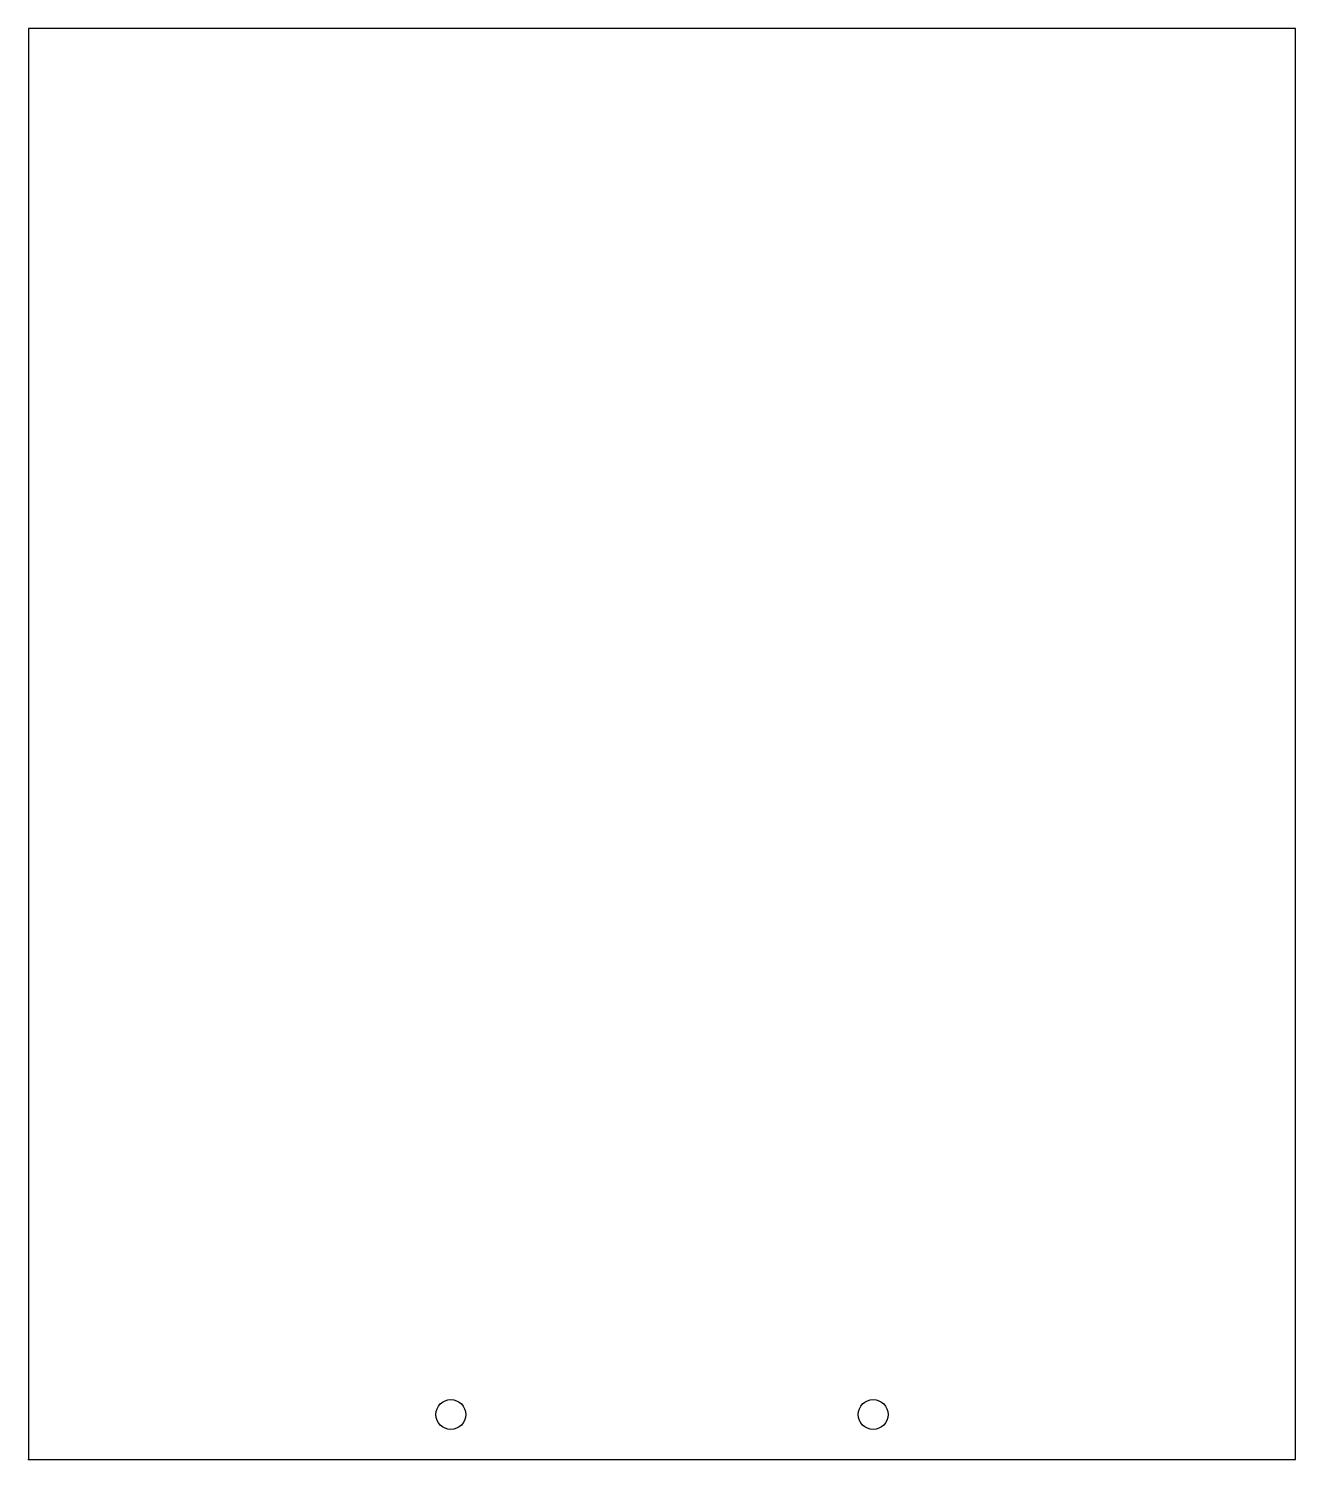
# Model space of a CAD drawing. Header units: millimetres. Extents: x 0 to 127, y 0 to 144.
import ezdxf

# ---------------------------------------------------------------- set-up
doc = ezdxf.new("R2010")
doc.units = ezdxf.units.MM
doc.header["$MEASUREMENT"] = 0
doc.layers.add('leftside v1_Sketch1', color=7, linetype='Continuous')

msp = doc.modelspace()

# ---------------------------------------------------------------- linework, layer by layer
at = {"layer": 'leftside v1_Sketch1'}
for p, q in [((127, 143.5), (0, 143.5)), ((0, 143.5), (0, 0)), ((127, 0), (127, 143.5)), ((0, 0), (127, 0))]:
    msp.add_line(p, q, dxfattribs=at)
for centre in [(42.33, 4.5), (84.67, 4.5)]:
    msp.add_circle(centre, 1.5, dxfattribs=at)
msp.add_point((0, 0), dxfattribs=at)
msp.add_point((0, 0), dxfattribs=at)

doc.saveas('drawing.dxf')
